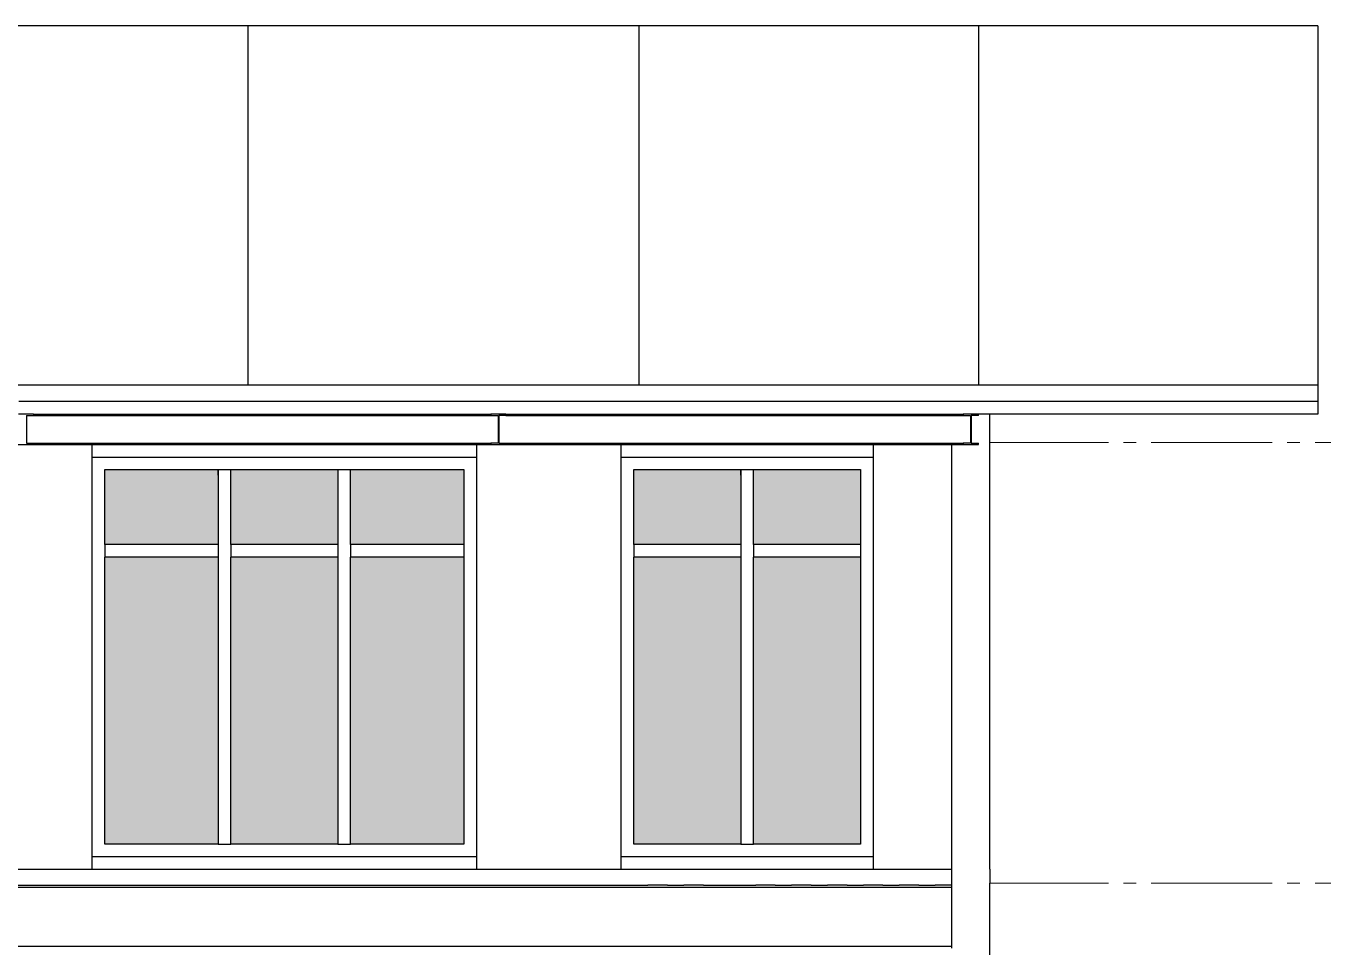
# Model space of a CAD drawing. Header units: metres. Extents: x -57 to 501, y 45 to 307.
# Drawn here: x 321.34 to 331.64, y 95.69 to 103.01 of the extents above; entities that cross this region are included whole.
import ezdxf

# ---------------------------------------------------------------- set-up
doc = ezdxf.new("R2010")
doc.units = ezdxf.units.M
doc.linetypes.add('ACAD_ISO04W100', pattern=[30, 24, -3, 0, -3])
doc.layers.add('Acotación', color=250, linetype='Continuous', lineweight=9)

msp = doc.modelspace()

# ---------------------------------------------------------------- hatches: boundary and pattern name
h = msp.add_hatch(color=256)
h.dxf.hatch_style = 1
h.set_gradient(color1=(147, 149, 152), name='HEMISPHERICAL')
h.paths.add_polyline_path([(318.67, 98.791), (317.77, 98.791), (317.77, 96.511), (318.67, 96.511)])
h.paths.add_polyline_path([(318.67, 99.485), (317.77, 99.485), (317.77, 98.891), (318.67, 98.891)])
h.paths.add_polyline_path([(319.62, 98.791), (318.77, 98.791), (318.77, 96.511), (319.62, 96.511)])
h.paths.add_polyline_path([(319.62, 99.485), (318.77, 99.485), (318.77, 98.891), (319.62, 98.891)])
h.paths.add_polyline_path([(320.62, 98.791), (319.72, 98.791), (319.72, 96.511), (320.62, 96.511)])
h.paths.add_polyline_path([(320.62, 99.485), (319.72, 99.485), (319.72, 98.891), (320.62, 98.891)])
h.paths.add_polyline_path([(322.87, 98.791), (321.97, 98.791), (321.97, 96.511), (322.87, 96.511)])
h.paths.add_polyline_path([(322.87, 99.485), (321.97, 99.485), (321.97, 98.891), (322.87, 98.891)])
h.paths.add_polyline_path([(323.82, 98.791), (322.97, 98.791), (322.97, 96.511), (323.82, 96.511)])
h.paths.add_polyline_path([(323.82, 99.485), (322.97, 99.485), (322.97, 98.891), (323.82, 98.891)])
h.paths.add_polyline_path([(324.82, 98.791), (323.92, 98.791), (323.92, 96.511), (324.82, 96.511)])
h.paths.add_polyline_path([(324.82, 99.485), (323.92, 99.485), (323.92, 98.891), (324.82, 98.891)])
h.paths.add_polyline_path([(327.02, 98.791), (326.17, 98.791), (326.17, 96.511), (327.02, 96.511)])
h.paths.add_polyline_path([(327.02, 99.485), (326.17, 99.485), (326.17, 98.891), (327.02, 98.891)])
h.paths.add_polyline_path([(327.97, 98.791), (327.12, 98.791), (327.12, 96.511), (327.97, 96.511)])
h.paths.add_polyline_path([(327.97, 99.485), (327.12, 99.485), (327.12, 98.891), (327.97, 98.891)])

# ---------------------------------------------------------------- linework, layer by layer
at = {"color": 251, "true_color": 0x636466}
for p, q in [((323.107, 103.009), (320, 103.009)), ((323.107, 103.009), (323.107, 100.158)), ((326.213, 103.009), (323.107, 103.009)), ((326.213, 100.158), (326.213, 103.009)), ((328.906, 103.009), (326.213, 103.009)), ((328.906, 103.009), (328.906, 100.158)), ((331.599, 103.009), (328.906, 103.009)), ((331.599, 103.009), (331.599, 100.139)), ((320, 100.158), (323.104, 100.158)), ((323.104, 100.158), (323.107, 100.158)), ((323.107, 100.158), (326.211, 100.158)), ((326.211, 100.158), (326.213, 100.158)), ((326.213, 100.158), (328.904, 100.158)), ((328.904, 100.158), (328.906, 100.158)), ((328.906, 100.158), (331.597, 100.158)), ((331.599, 100.139), (331.599, 100.045)), ((321.414, 100.025), (321.289, 100.025)), ((321.572, 100.025), (321.414, 100.025)), ((321.697, 100.025), (321.572, 100.025)), ((321.854, 100.025), (321.697, 100.025)), ((321.979, 100.025), (321.854, 100.025)), ((322.136, 100.025), (321.979, 100.025)), ((322.262, 100.025), (322.136, 100.025)), ((322.419, 100.025), (322.262, 100.025)), ((322.544, 100.025), (322.419, 100.025)), ((322.701, 100.025), (322.544, 100.025)), ((322.826, 100.025), (322.701, 100.025)), ((322.984, 100.025), (322.826, 100.025)), ((323.107, 100.025), (322.984, 100.025)), ((323.109, 100.025), (323.107, 100.025)), ((323.266, 100.025), (323.109, 100.025)), ((323.391, 100.025), (323.266, 100.025)), ((323.548, 100.025), (323.391, 100.025)), ((323.674, 100.025), (323.548, 100.025)), ((323.831, 100.025), (323.674, 100.025)), ((323.956, 100.025), (323.831, 100.025)), ((324.113, 100.025), (323.956, 100.025)), ((324.239, 100.025), (324.113, 100.025)), ((324.396, 100.025), (324.239, 100.025)), ((324.521, 100.025), (324.396, 100.025)), ((324.678, 100.025), (324.521, 100.025)), ((324.803, 100.025), (324.678, 100.025)), ((324.961, 100.025), (324.803, 100.025)), ((325.086, 100.025), (324.961, 100.025)), ((325.243, 100.025), (325.086, 100.025)), ((325.368, 100.025), (325.243, 100.025)), ((325.525, 100.025), (325.368, 100.025)), ((325.651, 100.025), (325.525, 100.025)), ((325.808, 100.025), (325.651, 100.025)), ((325.933, 100.025), (325.808, 100.025)), ((326.09, 100.025), (325.933, 100.025)), ((326.213, 100.025), (326.09, 100.025)), ((326.215, 100.025), (326.213, 100.025)), ((326.222, 100.025), (326.215, 100.025)), ((326.366, 100.025), (326.222, 100.025)), ((326.373, 100.025), (326.366, 100.025)), ((326.498, 100.025), (326.373, 100.025)), ((326.504, 100.025), (326.498, 100.025)), ((326.649, 100.025), (326.504, 100.025)), ((326.655, 100.025), (326.649, 100.025)), ((326.78, 100.025), (326.655, 100.025)), ((326.787, 100.025), (326.78, 100.025)), ((326.931, 100.025), (326.787, 100.025)), ((326.937, 100.025), (326.931, 100.025)), ((327.063, 100.025), (326.937, 100.025)), ((327.069, 100.025), (327.063, 100.025)), ((327.214, 100.025), (327.069, 100.025)), ((327.22, 100.025), (327.214, 100.025)), ((327.345, 100.025), (327.22, 100.025)), ((327.351, 100.025), (327.345, 100.025)), ((327.496, 100.025), (327.351, 100.025)), ((327.502, 100.025), (327.496, 100.025)), ((327.628, 100.025), (327.502, 100.025)), ((327.634, 100.025), (327.628, 100.025)), ((327.778, 100.025), (327.634, 100.025)), ((327.785, 100.025), (327.778, 100.025)), ((327.91, 100.025), (327.785, 100.025)), ((327.916, 100.025), (327.91, 100.025)), ((328.061, 100.025), (327.916, 100.025)), ((328.067, 100.025), (328.061, 100.025)), ((328.192, 100.025), (328.067, 100.025)), ((328.199, 100.025), (328.192, 100.025)), ((328.343, 100.025), (328.199, 100.025)), ((328.349, 100.025), (328.343, 100.025)), ((328.475, 100.025), (328.349, 100.025)), ((328.481, 100.025), (328.475, 100.025)), ((328.626, 100.025), (328.481, 100.025)), ((328.632, 100.025), (328.626, 100.025)), ((328.757, 100.025), (328.632, 100.025)), ((328.763, 100.025), (328.757, 100.025)), ((328.906, 100.025), (328.763, 100.025)), ((328.908, 100.025), (328.906, 100.025)), ((328.915, 100.025), (328.908, 100.025)), ((329.059, 100.025), (328.915, 100.025)), ((329.066, 100.025), (329.059, 100.025)), ((329.191, 100.025), (329.066, 100.025)), ((329.197, 100.025), (329.191, 100.025)), ((329.342, 100.025), (329.197, 100.025)), ((329.348, 100.025), (329.342, 100.025)), ((329.473, 100.025), (329.348, 100.025)), ((329.48, 100.025), (329.473, 100.025)), ((329.624, 100.025), (329.48, 100.025)), ((329.63, 100.025), (329.624, 100.025)), ((329.756, 100.025), (329.63, 100.025)), ((329.762, 100.025), (329.756, 100.025)), ((329.907, 100.025), (329.762, 100.025)), ((329.913, 100.025), (329.907, 100.025)), ((330.038, 100.025), (329.913, 100.025)), ((330.044, 100.025), (330.038, 100.025)), ((330.189, 100.025), (330.044, 100.025)), ((330.195, 100.025), (330.189, 100.025)), ((330.321, 100.025), (330.195, 100.025)), ((330.327, 100.025), (330.321, 100.025)), ((330.471, 100.025), (330.327, 100.025)), ((330.478, 100.025), (330.471, 100.025)), ((330.603, 100.025), (330.478, 100.025)), ((330.609, 100.025), (330.603, 100.025)), ((330.754, 100.025), (330.609, 100.025)), ((330.76, 100.025), (330.754, 100.025)), ((330.885, 100.025), (330.76, 100.025)), ((330.892, 100.025), (330.885, 100.025)), ((331.036, 100.025), (330.892, 100.025)), ((331.043, 100.025), (331.036, 100.025)), ((331.168, 100.025), (331.043, 100.025)), ((331.174, 100.025), (331.168, 100.025)), ((331.319, 100.025), (331.174, 100.025)), ((331.325, 100.025), (331.319, 100.025)), ((331.45, 100.025), (331.325, 100.025)), ((331.456, 100.025), (331.45, 100.025)), ((331.599, 100.025), (331.456, 100.025)), ((331.599, 100.045), (331.599, 100.03)), ((331.599, 100.03), (331.599, 100.027)), ((331.599, 100.027), (331.599, 100.025)), ((331.599, 100.025), (331.599, 99.925)), ((321.405, 99.925), (321.285, 99.925)), ((321.348, 99.916), (321.405, 99.916)), ((321.348, 99.916), (321.348, 99.695)), ((321.405, 99.925), (325.035, 99.925)), ((321.405, 99.925), (321.405, 99.916)), ((321.405, 99.916), (325.035, 99.916)), ((325.035, 99.925), (325.035, 99.916)), ((325.155, 99.925), (325.035, 99.925)), ((325.035, 99.916), (325.092, 99.916)), ((325.092, 99.916), (325.092, 99.695)), ((325.098, 99.916), (325.098, 99.695)), ((325.155, 99.916), (325.098, 99.916)), ((325.155, 99.916), (325.155, 99.925)), ((325.155, 99.925), (328.785, 99.925)), ((325.155, 99.916), (328.785, 99.916)), ((328.785, 99.925), (328.785, 99.916)), ((328.905, 99.925), (328.785, 99.925)), ((328.785, 99.916), (328.842, 99.916)), ((328.842, 99.916), (328.842, 99.695)), ((328.848, 99.916), (328.848, 99.695)), ((328.905, 99.916), (328.848, 99.916)), ((328.905, 99.916), (328.905, 99.925)), ((328.995, 99.925), (328.905, 99.925)), ((331.599, 99.925), (328.995, 99.925)), ((328.995, 96.311), (328.995, 99.925)), ((321.87, 99.681), (320.72, 99.681)), ((321.285, 99.685), (321.405, 99.685)), ((321.348, 99.695), (321.405, 99.695)), ((321.405, 99.695), (325.035, 99.695)), ((321.405, 99.695), (321.405, 99.685)), ((321.405, 99.685), (325.035, 99.685)), ((321.87, 99.585), (321.87, 99.681)), ((326.07, 99.681), (324.92, 99.681)), ((324.92, 99.681), (324.92, 99.585)), ((325.035, 99.695), (325.035, 99.685)), ((325.092, 99.695), (325.035, 99.695)), ((325.035, 99.685), (325.155, 99.685)), ((325.098, 99.695), (325.155, 99.695)), ((325.155, 99.685), (325.155, 99.695)), ((325.155, 99.695), (328.695, 99.695)), ((325.155, 99.685), (328.695, 99.685)), ((326.07, 99.585), (326.07, 99.681)), ((328.695, 99.681), (328.07, 99.681)), ((328.07, 99.681), (328.07, 99.585)), ((328.695, 99.695), (328.785, 99.695)), ((328.695, 99.685), (328.695, 99.695)), ((328.695, 99.685), (328.695, 99.681)), ((328.695, 99.685), (328.785, 99.685)), ((328.695, 99.441), (328.695, 99.681)), ((328.785, 99.695), (328.785, 99.685)), ((328.842, 99.695), (328.785, 99.695)), ((328.785, 99.685), (328.905, 99.685)), ((328.848, 99.695), (328.905, 99.695)), ((328.905, 99.685), (328.905, 99.695)), ((321.87, 99.441), (321.87, 99.585)), ((321.87, 99.585), (324.92, 99.585)), ((324.92, 99.585), (324.92, 99.441)), ((326.07, 99.585), (328.07, 99.585)), ((326.07, 96.411), (326.07, 99.585)), ((326.07, 99.441), (326.07, 99.585)), ((328.07, 99.585), (328.07, 99.441)), ((321.97, 99.441), (321.97, 99.485)), ((321.97, 98.891), (321.97, 99.485)), ((321.97, 99.485), (322.87, 99.485)), ((322.87, 99.485), (322.97, 99.485)), ((322.87, 99.441), (322.87, 99.485)), ((322.87, 99.485), (322.87, 98.891)), ((322.97, 99.485), (323.82, 99.485)), ((322.97, 99.441), (322.97, 99.485)), ((322.97, 98.891), (322.97, 99.485)), ((323.82, 99.485), (323.82, 99.441)), ((323.82, 99.485), (323.82, 98.891)), ((323.82, 99.485), (323.92, 99.485)), ((323.92, 99.441), (323.92, 99.485)), ((323.92, 98.891), (323.92, 99.485)), ((323.92, 99.485), (324.82, 99.485)), ((324.82, 99.485), (324.82, 99.441)), ((324.82, 99.485), (324.82, 98.891)), ((326.17, 99.441), (326.17, 99.485)), ((326.17, 98.891), (326.17, 99.485)), ((326.17, 99.485), (327.02, 99.485)), ((327.02, 99.485), (327.12, 99.485)), ((327.02, 99.441), (327.02, 99.485)), ((327.02, 99.485), (327.02, 98.891)), ((327.12, 99.441), (327.12, 99.485)), ((327.12, 98.891), (327.12, 99.485)), ((327.12, 99.485), (327.97, 99.485)), ((327.97, 99.485), (327.97, 99.441)), ((327.97, 99.485), (327.97, 98.891)), ((321.87, 99.425), (321.87, 99.441)), ((321.87, 96.411), (321.87, 99.425)), ((324.92, 99.441), (324.92, 99.425)), ((324.92, 99.425), (324.92, 96.411)), ((326.07, 99.425), (326.07, 99.441)), ((328.07, 99.441), (328.07, 99.425)), ((328.07, 99.425), (328.07, 96.411)), ((328.695, 99.425), (328.695, 99.441)), ((328.695, 96.311), (328.695, 99.425)), ((322.87, 98.891), (321.97, 98.891)), ((321.97, 98.891), (321.97, 98.791)), ((322.87, 98.891), (322.87, 98.791)), ((323.82, 98.891), (322.97, 98.891)), ((322.97, 98.891), (322.97, 98.791)), ((323.82, 98.891), (323.82, 98.791)), ((324.82, 98.891), (323.92, 98.891)), ((323.92, 98.891), (323.92, 98.791)), ((324.82, 98.891), (324.82, 98.791)), ((327.02, 98.891), (326.17, 98.891)), ((326.17, 98.891), (326.17, 98.791)), ((327.02, 98.891), (327.02, 98.791)), ((327.97, 98.891), (327.12, 98.891)), ((327.12, 98.891), (327.12, 98.791)), ((327.97, 98.891), (327.97, 98.791)), ((322.87, 98.791), (321.97, 98.791)), ((321.97, 96.511), (321.97, 98.791)), ((322.87, 98.791), (322.87, 96.511)), ((323.82, 98.791), (322.97, 98.791)), ((322.97, 96.511), (322.97, 98.791)), ((323.82, 98.791), (323.82, 96.511)), ((324.82, 98.791), (323.92, 98.791)), ((323.92, 96.511), (323.92, 98.791)), ((324.82, 98.791), (324.82, 96.511)), ((327.02, 98.791), (326.17, 98.791)), ((326.17, 96.511), (326.17, 98.791)), ((327.02, 98.791), (327.02, 96.511)), ((327.97, 98.791), (327.12, 98.791)), ((327.12, 96.511), (327.12, 98.791)), ((327.97, 98.791), (327.97, 96.511)), ((322.87, 96.511), (321.97, 96.511)), ((322.87, 96.511), (322.97, 96.511)), ((323.82, 96.511), (322.97, 96.511)), ((323.82, 96.511), (323.92, 96.511)), ((324.82, 96.511), (323.92, 96.511)), ((327.02, 96.511), (326.17, 96.511)), ((327.02, 96.511), (327.12, 96.511)), ((327.97, 96.511), (327.12, 96.511)), ((324.92, 96.411), (321.87, 96.411)), ((321.87, 96.311), (321.87, 96.411)), ((324.92, 96.411), (324.92, 96.311)), ((328.07, 96.411), (326.07, 96.411)), ((326.07, 96.311), (326.07, 96.411)), ((328.07, 96.411), (328.07, 96.311)), ((320.72, 96.311), (321.87, 96.311)), ((321.87, 96.311), (323.145, 96.311)), ((323.145, 96.311), (324.92, 96.311)), ((324.92, 96.311), (326.07, 96.311)), ((326.07, 96.311), (326.278, 96.311)), ((326.278, 96.311), (328.07, 96.311)), ((328.07, 96.311), (328.695, 96.311)), ((328.695, 96.241), (328.695, 96.311)), ((328.995, 96.311), (328.995, 96.216)), ((313.995, 96.169), (328.695, 96.169)), ((318.343, 96.185), (326.278, 96.185)), ((326.278, 96.185), (326.282, 96.185)), ((326.437, 96.185), (326.282, 96.185)), ((326.283, 96.185), (326.283, 96.188)), ((326.437, 96.185), (326.567, 96.185)), ((326.722, 96.185), (326.567, 96.185)), ((326.722, 96.185), (326.852, 96.185)), ((326.852, 96.185), (327.007, 96.185)), ((327.007, 96.185), (327.137, 96.185)), ((327.292, 96.185), (327.137, 96.185)), ((327.292, 96.185), (327.422, 96.185)), ((327.577, 96.185), (327.422, 96.185)), ((327.577, 96.185), (327.707, 96.185)), ((327.862, 96.185), (327.707, 96.185)), ((327.862, 96.185), (327.992, 96.185)), ((328.146, 96.185), (327.992, 96.185)), ((328.146, 96.185), (328.276, 96.185)), ((328.431, 96.185), (328.276, 96.185)), ((328.431, 96.185), (328.561, 96.185)), ((328.695, 96.185), (328.561, 96.185)), ((328.695, 96.235), (328.695, 96.241)), ((328.695, 96.185), (328.695, 96.235)), ((328.695, 96.169), (328.695, 96.185)), ((328.695, 95.701), (328.695, 96.169)), ((328.995, 96.216), (328.995, 96.201)), ((328.995, 94.223), (328.995, 96.201)), ((313.995, 95.701), (328.695, 95.701)), ((328.695, 95.685), (328.695, 95.701))]:
    msp.add_line(p, q, dxfattribs=at)
at = {"layer": 'Acotación', "color": 252, "linetype": 'ACAD_ISO04W100', "ltscale": 0.04, "true_color": 0x939598}
for p, q in [((336.437, 99.701), (328.995, 99.701)), ((336.437, 96.201), (328.995, 96.201))]:
    msp.add_line(p, q, dxfattribs=at)

doc.saveas('drawing.dxf')
